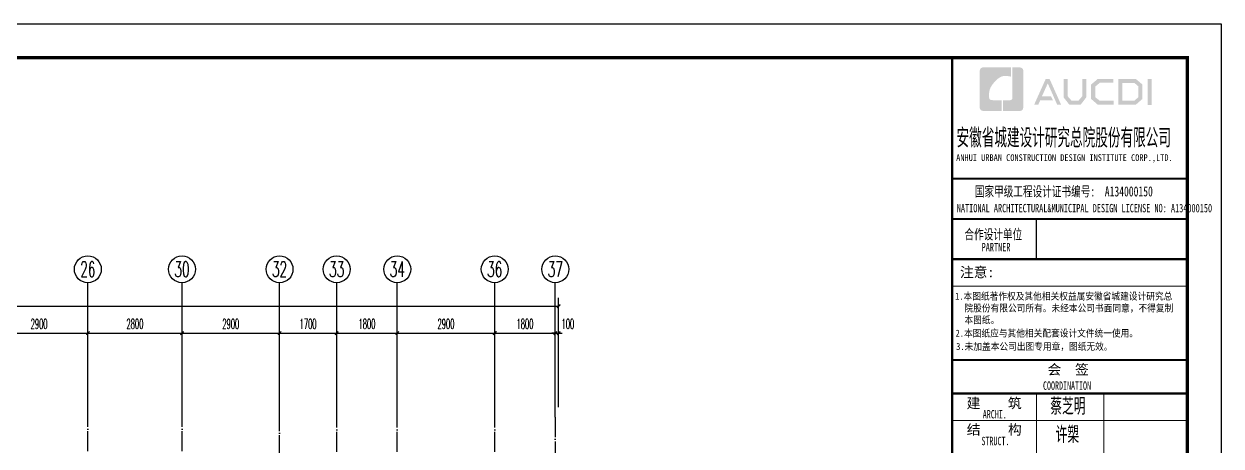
# Model space of a CAD drawing. Extents: x 27938 to 1507990, y 110129 to 923079.
# Drawn here: x 862117 to 897714, y 612088 to 624649 of the extents above; entities that cross this region are included whole.
import ezdxf
from ezdxf.enums import TextEntityAlignment as Align

# ---------------------------------------------------------------- set-up
doc = ezdxf.new("R2010")
doc.units = 0
doc.header["$LTSCALE"] = 1000
doc.header["$MEASUREMENT"] = 0
doc.linetypes.add('DOTE', pattern=[2.42, 2, -0.2, 0.02, -0.2])
for name, color, linetype in [('AXIS', 3, 'Continuous'), ('AXIS_TEXT', 7, 'Continuous'), ('DOTE', 1, 'Continuous'), ('图框', 140, 'Continuous'), ('图签文字', 147, 'Continuous')]:
    doc.layers.add(name, color=color, linetype=linetype)
doc.layers.add('yichutu', color=7, linetype='Continuous', true_color=0xffffff, plot=False)
doc.styles.add('_TCH_AXIS', font='COMPLEX', dxfattribs={"bigfont": 'GBCBIG'})
doc.styles.add('_TCH_DIM_T3', font='SIMPLEX.shx', dxfattribs={"width": 0.494118, "bigfont": 'GBCBIG.shx'})
doc.styles.add('COMPLEX', font='COMPLEX')
doc.styles.add('HT', font='simhei.ttf')
doc.styles.add('建筑图签-1', font='simhei.ttf', dxfattribs={"width": 0.7})
doc.styles.add('建筑图签-2', font='TXT.shx', dxfattribs={"width": 0.5, "bigfont": 'HZTXT.shx'})
doc.dimstyles.new('_TCH_ARCH&&100', dxfattribs={"dimtxt": 297.5, "dimasz": 100, "dimexe": 250, "dimexo": 300, "dimgap": 126.25, "dimtad": 1, "dimdec": 0, "dimzin": 0, "dimdsep": 46, "dimtxsty": '_TCH_DIM_T3', "dimblk": 'ARCHTICK', "dimcen": 0.09, "dimclrt": 4, "dimazin": 2, "dimtfac": 1, "dimtdec": 0, "dimtix": 1, "dimtmove": 2, "dimatfit": 3, "dimfxl": 100, "dimtolj": 1, "dimtzin": 0, "dimarcsym": 0})

# ---------------------------------------------------------------- blocks, each defined once
blk = doc.blocks.new('院标1')
h = blk.add_hatch(color=150)
h.dxf.hatch_style = 1
h.set_gradient(color1=(33, 113, 253), color2=(33, 113, 253), tint=1, name='INVCURVED')
edge = h.paths.add_edge_path()
edge.add_spline(control_points=[(116373, 648379), (116379, 648379), (116382, 648379), (116391, 648379), (116391, 648379), (116391, 648379), (116616, 648379), (116616, 648379), (116616, 648379), (116616, 648379), (116616, 648054), (116616, 648054), (116616, 648054), (116616, 648054), (116108, 648054), (116108, 648054), (116108, 648054), (116028, 648054), (115963, 648111), (115963, 648199), (115963, 648199), (115963, 648199), (115963, 649215), (115963, 649215), (115963, 649215), (115963, 649295), (116018, 649360), (116108, 649360), (116108, 649360), (116108, 649360), (116897, 649360), (116897, 649360), (116897, 649360), (116897, 649360), (116897, 649080), (116897, 649080), (116897, 649080), (116897, 649080), (116566, 649140), (116356, 648859), (116356, 648859), (116245, 648719), (116240, 648545), (116247, 648466), (116247, 648466), (116254, 648386), (116247, 648466), (116247, 648466), (116247, 648466), (116247, 648466), (116258, 648374), (116373, 648379)], knot_values=[0, 0, 0, 0, 0.071429, 0.071429, 0.071429, 0.107143, 0.142857, 0.142857, 0.142857, 0.178571, 0.214286, 0.214286, 0.214286, 0.25, 0.285714, 0.285714, 0.285714, 0.321429, 0.357143, 0.357143, 0.357143, 0.392857, 0.428571, 0.428571, 0.428571, 0.464286, 0.5, 0.5, 0.5, 0.535714, 0.571429, 0.571429, 0.571429, 0.607143, 0.642857, 0.642857, 0.642857, 0.678571, 0.714286, 0.714286, 0.714286, 0.75, 0.785714, 0.785714, 0.785714, 0.821429, 0.857143, 0.857143, 0.857143, 0.928571, 1, 1, 1, 1], degree=3, periodic=0)
h = blk.add_hatch(color=150)
h.dxf.hatch_style = 1
h.set_gradient(color1=(33, 113, 253), color2=(33, 113, 253), tint=1, name='INVCURVED')
edge = h.paths.add_edge_path()
edge.add_spline(control_points=[(117268, 649215), (117268, 649215), (117268, 648199), (117268, 648199), (117268, 648199), (117268, 648114), (117212, 648054), (117123, 648054), (117123, 648054), (117123, 648054), (116663, 648054), (116663, 648054), (116663, 648054), (116663, 648054), (116663, 648379), (116663, 648379), (116663, 648379), (116663, 648379), (116865, 648379), (116865, 648379), (116865, 648379), (116907, 648379), (116941, 648413), (116941, 648455), (116941, 648455), (116941, 648455), (116941, 649360), (116941, 649360), (116941, 649360), (116941, 649360), (117123, 649360), (117123, 649360), (117123, 649360), (117204, 649360), (117268, 649306), (117268, 649215)], knot_values=[0, 0, 0, 0, 0.1, 0.1, 0.1, 0.15, 0.2, 0.2, 0.2, 0.25, 0.3, 0.3, 0.3, 0.35, 0.4, 0.4, 0.4, 0.45, 0.5, 0.5, 0.5, 0.55, 0.6, 0.6, 0.6, 0.65, 0.7, 0.7, 0.7, 0.75, 0.8, 0.8, 0.8, 0.9, 1, 1, 1, 1], degree=3, periodic=0)
blk = doc.blocks.new('TK')
at = {"layer": '图框'}
h = blk.add_hatch(color=256, dxfattribs=at)
h.paths.add_polyline_path([(547288, 547072), (547414, 547072), (547414, 546302), (547288, 546302)])
h.paths.add_polyline_path([(546536, 546956), (546536, 546430), (546896, 546430), (547020, 546536), (547020, 546855), (546900, 546956)], flags=16)
h.paths.add_polyline_path([(546418, 547074), (546418, 546311), (546940, 546311), (547138, 546482), (547138, 546910), (546943, 547074)])
h.paths.add_polyline_path([(546275, 547077), (546275, 546962), (545868, 546962), (545735, 546851), (545735, 546531), (545868, 546429), (546277, 546429), (546277, 546307), (545813, 546307), (545611, 546481), (545611, 546910), (545809, 547077)])
h.paths.add_polyline_path([(544792, 547075), (544912, 547075), (544912, 546565), (545026, 546433), (545237, 546433), (545351, 546565), (545351, 547075), (545465, 547075), (545465, 546528), (545301, 546311), (544963, 546311), (544792, 546530)])
h.paths.add_polyline_path([(544260, 547074), (544377, 547074), (544719, 546310), (544603, 546310), (544322, 546944), (544147, 546556), (544418, 546556), (544479, 546440), (544098, 546440), (544039, 546308), (543916, 546308)])
for p, q in [((541480, 544114), (548480, 544114)), ((541480, 544114), (548480, 544114)), ((541480, 542914), (548480, 542914))]:
    blk.add_line(p, q, dxfattribs=at)
blk.add_lwpolyline([(465375, 548714), (549475, 548714), (549475, 489314), (465375, 489314)], close=True, dxfattribs=at)
blk.add_lwpolyline([(465375, 548714), (549475, 548714), (549475, 489314), (465375, 489314)], close=True, dxfattribs=at)
at = {"layer": '图框', "const_width": 100}
blk.add_lwpolyline([(548475, 490314), (548475, 547714), (467875, 547714), (467875, 490314)], close=True, dxfattribs=at)
at = {"layer": '图框'}
for points, const_width in [([(541480, 490314), (541480, 547714)], 70), ([(541480, 544114), (548480, 544114)], 60), ([(541480, 542914), (548480, 542914)], 60), ([(541480, 542914), (548480, 542914)], 60), ([(543980, 542914), (543980, 541714)], 35), ([(541480, 541714), (548480, 541714)], 60), ([(541480, 541714), (548480, 541714)], 60), ([(541480, 540913), (548480, 540913)], 35), ([(541488, 538714), (548488, 538714)], 60), ([(541488, 537714), (548488, 537714)], 70), ([(541488, 537714), (548488, 537714)], 70), ([(543988, 537714), (543988, 533714)], 35), ([(545988, 537714), (545988, 533714)], 35), ([(541488, 536914), (548488, 536914)], 35)]:
    blk.add_lwpolyline(points, dxfattribs=dict(at, const_width=const_width))
blk.add_blockref('院标1', (426331, -101935))
for s, height, style, width, p in [('ANHUI URBAN CONSTRUCTION DESIGN INSTITUTE CORP.,LTD.', 200, '建筑图签-1', 0.91, (541598, 544636)), ('NATIONAL ARCHITECTURAL&MUNICIPAL DESIGN LICENSE NO: A134000150', 250, '建筑图签-1', 0.6, (541617, 543108)), ('PARTNER', 250, '建筑图签-1', 0.6, (542355, 541947)), ('1.本图纸著作权及其他相关权益属安徽省城建设计研究总', 210, 'HT', 0.88, (541566, 540507)), ('院股份有限公司所有。未经本公司书面同意，不得复制', 210, 'HT', 0.88, (541845, 540153)), ('本图纸。', 210, 'HT', 0.88, (541845, 539803)), (' 2.本图纸应与其他相关配套设计文件统一使用。 ', 210, 'HT', 0.88, (541455, 539406)), ('3.未加盖本公司出图专用章，图纸无效。', 210, 'HT', 0.88, (541598, 539011)), ('COORDINATION', 250, '建筑图签-1', 0.7, (544180, 537827)), ('ARCHI.', 250, '建筑图签-1', 0.7, (542389, 536975)), ('STRUCT.', 250, '建筑图签-1', 0.7, (542350, 536179))]:
    blk.add_text(s, height=height, dxfattribs=dict(at, style=style, width=width)).set_placement(p)
at = {"layer": '图签文字', "color": 7, "style": '建筑图签-1'}
for s, height, width, p in [('安徽省城建设计研究总院股份有限公司', 500, 0.55, (541608, 545091)), ('国家甲级工程设计证书编号:  A134000150', 300, 0.7, (542152, 543581)), ('合作设计单位', 300, 0.7, (541845, 542304))]:
    blk.add_text(s, height=height, dxfattribs=dict(at, width=width)).set_placement(p)
for s, p in [('注意:', (541711, 541177)), ('会  签', (544315, 538281)), ('建    筑', (541910, 537280)), ('结    构', (541914, 536493))]:
    blk.add_text(s, height=300, dxfattribs=at).set_placement(p)
at = {"layer": '图签文字', "color": 1, "style": '建筑图签-2', "width": 0.7}
for s, p in [('蔡芝明', (544395, 537085)), ('许槊', (544555, 536242))]:
    blk.add_text(s, height=500, dxfattribs=at).set_placement(p)
blk = doc.blocks.new('yct-841-594-84100-59400-100-1000.0')
at = {"layer": 'yichutu', "color": 7, "true_color": 0xffffff}
blk.add_lwpolyline([(0, 0), (0, 59400), (84100, 59400), (84100, 0)], close=True, dxfattribs=at)
blk = doc.blocks.new('_ArchTick')
at = {"color": 0, "linetype": 'ByBlock', "const_width": 0.4}
blk.add_lwpolyline([(-0.5, -0.5), (0.5, 0.5)], dxfattribs=at)
blk = doc.blocks.new('*D860')
at = {"layer": 'AXIS', "color": 0, "lineweight": -2}
for p, q in [((877917, 613249), (877917, 615699)), ((878017, 613249), (878017, 615699)), ((877917, 615449), (877817, 615449)), ((877917, 615449), (878017, 615449)), ((878017, 615449), (878117, 615449))]:
    blk.add_line(p, q, dxfattribs=at)
at = {"layer": 'Defpoints', "color": 0}
for p in [(878017, 615449), (877917, 612949), (878017, 612949)]:
    blk.add_point(p, dxfattribs=at)
at = {"layer": 'AXIS', "color": 0, "lineweight": -2, "xscale": 100, "yscale": 100, "zscale": 100}
blk.add_blockref('_ArchTick', (877917, 615449), dxfattribs=at)
at = {"layer": 'AXIS', "color": 0, "lineweight": -2, "xscale": 100, "yscale": 100, "zscale": 100, "rotation": 180}
blk.add_blockref('_ArchTick', (878017, 615449), dxfattribs=at)
at = {"layer": 'AXIS', "color": 4, "insert": (878292, 615724), "char_height": 297.5, "attachment_point": 5, "style": '_TCH_DIM_T3'}
blk.add_mtext('\\A1;100', dxfattribs=at)
blk = doc.blocks.new('*D861')
at = {"layer": 'AXIS', "color": 0, "lineweight": -2}
for p, q in [((876117, 613249), (876117, 615699)), ((877917, 613249), (877917, 615699)), ((876117, 615449), (877917, 615449))]:
    blk.add_line(p, q, dxfattribs=at)
at = {"layer": 'Defpoints', "color": 0}
for p in [(877917, 615449), (876117, 612949), (877917, 612949)]:
    blk.add_point(p, dxfattribs=at)
at = {"layer": 'AXIS', "color": 0, "lineweight": -2, "xscale": 100, "yscale": 100, "zscale": 100, "rotation": 180}
blk.add_blockref('_ArchTick', (876117, 615449), dxfattribs=at)
at = {"layer": 'AXIS', "color": 0, "lineweight": -2, "xscale": 100, "yscale": 100, "zscale": 100}
blk.add_blockref('_ArchTick', (877917, 615449), dxfattribs=at)
at = {"layer": 'AXIS', "color": 4, "insert": (877017, 615724), "char_height": 297.5, "attachment_point": 5, "style": '_TCH_DIM_T3'}
blk.add_mtext('\\A1;1800', dxfattribs=at)
blk = doc.blocks.new('*D862')
at = {"layer": 'AXIS', "color": 0, "lineweight": -2}
for p, q in [((873217, 613249), (873217, 615699)), ((876117, 613249), (876117, 615699)), ((873217, 615449), (876117, 615449))]:
    blk.add_line(p, q, dxfattribs=at)
at = {"layer": 'Defpoints', "color": 0}
for p in [(876117, 615449), (873217, 612949), (876117, 612949)]:
    blk.add_point(p, dxfattribs=at)
at = {"layer": 'AXIS', "color": 0, "lineweight": -2, "xscale": 100, "yscale": 100, "zscale": 100, "rotation": 180}
blk.add_blockref('_ArchTick', (873217, 615449), dxfattribs=at)
at = {"layer": 'AXIS', "color": 0, "lineweight": -2, "xscale": 100, "yscale": 100, "zscale": 100}
blk.add_blockref('_ArchTick', (876117, 615449), dxfattribs=at)
at = {"layer": 'AXIS', "color": 4, "insert": (874667, 615724), "char_height": 297.5, "attachment_point": 5, "style": '_TCH_DIM_T3'}
blk.add_mtext('\\A1;2900', dxfattribs=at)
blk = doc.blocks.new('*D863')
at = {"layer": 'AXIS', "color": 0, "lineweight": -2}
for p, q in [((871417, 613249), (871417, 615699)), ((873217, 613249), (873217, 615699)), ((871417, 615449), (873217, 615449))]:
    blk.add_line(p, q, dxfattribs=at)
at = {"layer": 'Defpoints', "color": 0}
for p in [(873217, 615449), (871417, 612949), (873217, 612949)]:
    blk.add_point(p, dxfattribs=at)
at = {"layer": 'AXIS', "color": 0, "lineweight": -2, "xscale": 100, "yscale": 100, "zscale": 100, "rotation": 180}
blk.add_blockref('_ArchTick', (871417, 615449), dxfattribs=at)
at = {"layer": 'AXIS', "color": 0, "lineweight": -2, "xscale": 100, "yscale": 100, "zscale": 100}
blk.add_blockref('_ArchTick', (873217, 615449), dxfattribs=at)
at = {"layer": 'AXIS', "color": 4, "insert": (872317, 615724), "char_height": 297.5, "attachment_point": 5, "style": '_TCH_DIM_T3'}
blk.add_mtext('\\A1;1800', dxfattribs=at)
blk = doc.blocks.new('*D864')
at = {"layer": 'AXIS', "color": 0, "lineweight": -2}
for p, q in [((869717, 613249), (869717, 615699)), ((871417, 613249), (871417, 615699)), ((869717, 615449), (871417, 615449))]:
    blk.add_line(p, q, dxfattribs=at)
at = {"layer": 'Defpoints', "color": 0}
for p in [(871417, 615449), (869717, 612949), (871417, 612949)]:
    blk.add_point(p, dxfattribs=at)
at = {"layer": 'AXIS', "color": 0, "lineweight": -2, "xscale": 100, "yscale": 100, "zscale": 100, "rotation": 180}
blk.add_blockref('_ArchTick', (869717, 615449), dxfattribs=at)
at = {"layer": 'AXIS', "color": 0, "lineweight": -2, "xscale": 100, "yscale": 100, "zscale": 100}
blk.add_blockref('_ArchTick', (871417, 615449), dxfattribs=at)
at = {"layer": 'AXIS', "color": 4, "insert": (870567, 615724), "char_height": 297.5, "attachment_point": 5, "style": '_TCH_DIM_T3'}
blk.add_mtext('\\A1;1700', dxfattribs=at)
blk = doc.blocks.new('*D865')
at = {"layer": 'AXIS', "color": 0, "lineweight": -2}
for p, q in [((866817, 613249), (866817, 615699)), ((869717, 613249), (869717, 615699)), ((866817, 615449), (869717, 615449))]:
    blk.add_line(p, q, dxfattribs=at)
at = {"layer": 'Defpoints', "color": 0}
for p in [(869717, 615449), (866817, 612949), (869717, 612949)]:
    blk.add_point(p, dxfattribs=at)
at = {"layer": 'AXIS', "color": 0, "lineweight": -2, "xscale": 100, "yscale": 100, "zscale": 100, "rotation": 180}
blk.add_blockref('_ArchTick', (866817, 615449), dxfattribs=at)
at = {"layer": 'AXIS', "color": 0, "lineweight": -2, "xscale": 100, "yscale": 100, "zscale": 100}
blk.add_blockref('_ArchTick', (869717, 615449), dxfattribs=at)
at = {"layer": 'AXIS', "color": 4, "insert": (868267, 615724), "char_height": 297.5, "attachment_point": 5, "style": '_TCH_DIM_T3'}
blk.add_mtext('\\A1;2900', dxfattribs=at)
blk = doc.blocks.new('*D866')
at = {"layer": 'AXIS', "color": 0, "lineweight": -2}
for p, q in [((864017, 613249), (864017, 615699)), ((866817, 613249), (866817, 615699)), ((864017, 615449), (866817, 615449))]:
    blk.add_line(p, q, dxfattribs=at)
at = {"layer": 'Defpoints', "color": 0}
for p in [(866817, 615449), (864017, 612949), (866817, 612949)]:
    blk.add_point(p, dxfattribs=at)
at = {"layer": 'AXIS', "color": 0, "lineweight": -2, "xscale": 100, "yscale": 100, "zscale": 100, "rotation": 180}
blk.add_blockref('_ArchTick', (864017, 615449), dxfattribs=at)
at = {"layer": 'AXIS', "color": 0, "lineweight": -2, "xscale": 100, "yscale": 100, "zscale": 100}
blk.add_blockref('_ArchTick', (866817, 615449), dxfattribs=at)
at = {"layer": 'AXIS', "color": 4, "insert": (865417, 615724), "char_height": 297.5, "attachment_point": 5, "style": '_TCH_DIM_T3'}
blk.add_mtext('\\A1;2800', dxfattribs=at)
blk = doc.blocks.new('*D867')
at = {"layer": 'AXIS', "color": 0, "lineweight": -2}
for p, q in [((861117, 613249), (861117, 615699)), ((864017, 613249), (864017, 615699)), ((861117, 615449), (864017, 615449))]:
    blk.add_line(p, q, dxfattribs=at)
at = {"layer": 'Defpoints', "color": 0}
for p in [(864017, 615449), (861117, 612949), (864017, 612949)]:
    blk.add_point(p, dxfattribs=at)
at = {"layer": 'AXIS', "color": 0, "lineweight": -2, "xscale": 100, "yscale": 100, "zscale": 100, "rotation": 180}
blk.add_blockref('_ArchTick', (861117, 615449), dxfattribs=at)
at = {"layer": 'AXIS', "color": 0, "lineweight": -2, "xscale": 100, "yscale": 100, "zscale": 100}
blk.add_blockref('_ArchTick', (864017, 615449), dxfattribs=at)
at = {"layer": 'AXIS', "color": 4, "insert": (862567, 615724), "char_height": 297.5, "attachment_point": 5, "style": '_TCH_DIM_T3'}
blk.add_mtext('\\A1;2900', dxfattribs=at)
blk = doc.blocks.new('*D884')
at = {"layer": 'AXIS', "color": 0, "lineweight": -2}
for p, q in [((827817, 613249), (827817, 616499)), ((827817, 616249), (878017, 616249)), ((878017, 613249), (878017, 616499))]:
    blk.add_line(p, q, dxfattribs=at)
at = {"layer": 'Defpoints', "color": 0}
for p in [(878017, 616249), (827817, 612949), (878017, 612949)]:
    blk.add_point(p, dxfattribs=at)
at = {"layer": 'AXIS', "color": 0, "lineweight": -2, "xscale": 100, "yscale": 100, "zscale": 100, "rotation": 180}
blk.add_blockref('_ArchTick', (827817, 616249), dxfattribs=at)
at = {"layer": 'AXIS', "color": 0, "lineweight": -2, "xscale": 100, "yscale": 100, "zscale": 100}
blk.add_blockref('_ArchTick', (878017, 616249), dxfattribs=at)
at = {"layer": 'AXIS', "color": 4, "insert": (852917, 616524), "char_height": 297.5, "attachment_point": 5, "style": '_TCH_DIM_T3'}
blk.add_mtext('\\A1;50200', dxfattribs=at)
blk = doc.blocks.new('_AXISO')
at = {"color": 0}
blk.add_circle((0, 0), 0.5, dxfattribs=at)
at = {"layer": 'AXIS_TEXT', "color": 0, "style": 'COMPLEX', "width": 1.041667}
blk.add_attdef('A', text='', height=0.56, dxfattribs=at).set_placement((-0.25, -0.28), (0.25, -0.28), align=Align.FIT)

msp = doc.modelspace()

# ---------------------------------------------------------------- linework, layer by layer
at = {"layer": 'AXIS', "color": 8}
for p, q in [((864016.6, 612948.8), (864016.6, 616948.8)), ((866816.6, 612948.8), (866816.6, 616948.8)), ((869716.6, 612948.8), (869716.6, 616948.8)), ((871416.6, 612948.8), (871416.6, 616948.8)), ((873216.6, 612948.8), (873216.6, 616948.8)), ((876116.6, 612948.8), (876116.6, 616948.8)), ((877916.6, 612948.8), (877916.6, 616948.8))]:
    msp.add_line(p, q, dxfattribs=at)
at = {"layer": 'DOTE', "color": 169, "linetype": 'DOTE', "ltscale": 0.3}
for p, q in [((864016.6, 603949.1), (864016.6, 612948.8)), ((866816.6, 603949.1), (866816.6, 612948.8)), ((869716.6, 604548.8), (869716.6, 612948.8)), ((871416.6, 601748.8), (871416.6, 612948.8)), ((873216.6, 601748.8), (873216.6, 612948.8)), ((876116.6, 601748.8), (876116.6, 612948.8)), ((877916.6, 612948.8), (877916.6, 593448.8))]:
    msp.add_line(p, q, dxfattribs=at)

# ---------------------------------------------------------------- block references
msp.add_blockref('TK', (348239.1, 75935))
at = {"layer": 'AXIS', "color": 8}
ref = msp.add_blockref('_AXISO', (864016.6, 617348.8), dxfattribs=dict(at, xscale=800, yscale=800, zscale=800))
ref.add_attrib('A', '26', dxfattribs={"layer": 'AXIS_TEXT', "color": 8, "ltscale": 0.5, "height": 452.55, "style": '_TCH_AXIS', "width": 0.617647}).set_placement((863790.3, 617122.5), (864242.9, 617122.5), align=Align.FIT)
ref = msp.add_blockref('_AXISO', (866816.6, 617348.8), dxfattribs=dict(at, xscale=800, yscale=800, zscale=800))
ref.add_attrib('A', '30', dxfattribs={"layer": 'AXIS_TEXT', "color": 8, "ltscale": 0.5, "height": 452.55, "style": '_TCH_AXIS', "width": 0.636364}).set_placement((866590.3, 617122.5), (867042.9, 617122.5), align=Align.FIT)
ref = msp.add_blockref('_AXISO', (869716.6, 617348.8), dxfattribs=dict(at, xscale=800, yscale=800, zscale=800))
ref.add_attrib('A', '32', dxfattribs={"layer": 'AXIS_TEXT', "color": 8, "ltscale": 0.5, "height": 452.55, "style": '_TCH_AXIS', "width": 0.636364}).set_placement((869490.3, 617122.5), (869942.9, 617122.5), align=Align.FIT)
ref = msp.add_blockref('_AXISO', (871416.6, 617348.8), dxfattribs=dict(at, xscale=800, yscale=800, zscale=800))
ref.add_attrib('A', '33', dxfattribs={"layer": 'AXIS_TEXT', "color": 8, "ltscale": 0.5, "height": 452.55, "style": '_TCH_AXIS', "width": 0.636364}).set_placement((871190.3, 617122.5), (871642.9, 617122.5), align=Align.FIT)
ref = msp.add_blockref('_AXISO', (873216.6, 617348.8), dxfattribs=dict(at, xscale=800, yscale=800, zscale=800))
ref.add_attrib('A', '34', dxfattribs={"layer": 'AXIS_TEXT', "color": 8, "ltscale": 0.5, "height": 452.55, "style": '_TCH_AXIS', "width": 0.6}).set_placement((872990.3, 617122.5), (873442.9, 617122.5), align=Align.FIT)
ref = msp.add_blockref('_AXISO', (876116.6, 617348.8), dxfattribs=dict(at, xscale=800, yscale=800, zscale=800))
ref.add_attrib('A', '36', dxfattribs={"layer": 'AXIS_TEXT', "color": 8, "ltscale": 0.5, "height": 452.55, "style": '_TCH_AXIS', "width": 0.636364}).set_placement((875890.3, 617122.5), (876342.9, 617122.5), align=Align.FIT)
ref = msp.add_blockref('_AXISO', (877916.6, 617348.8), dxfattribs=dict(at, xscale=800, yscale=800, zscale=800))
ref.add_attrib('A', '37', dxfattribs={"layer": 'AXIS_TEXT', "color": 8, "ltscale": 0.5, "height": 452.55, "style": '_TCH_AXIS', "width": 0.636364}).set_placement((877690.3, 617122.5), (878142.9, 617122.5), align=Align.FIT)
at = {"layer": 'yichutu'}
msp.add_blockref('yct-841-594-84100-59400-100-1000.0', (813614.1, 565248.6), dxfattribs=at)

# ---------------------------------------------------------------- dimensions: what is measured, and where the dimension line sits
at = {"layer": 'AXIS', "color": 8}
for p1, p2, distance, picture, middle in [((827816.6, 612948.8), (878016.6, 612948.8), 3300, '*D884', (852916.6, 616523.8)), ((861116.6, 612948.8), (864016.6, 612948.8), 2500, '*D867', (862566.6, 615723.8)), ((864016.6, 612948.8), (866816.6, 612948.8), 2500, '*D866', (865416.6, 615723.8)), ((866816.6, 612948.8), (869716.6, 612948.8), 2500, '*D865', (868266.6, 615723.8)), ((869716.6, 612948.8), (871416.6, 612948.8), 2500, '*D864', (870566.6, 615723.8)), ((871416.6, 612948.8), (873216.6, 612948.8), 2500, '*D863', (872316.6, 615723.8)), ((873216.6, 612948.8), (876116.6, 612948.8), 2500, '*D862', (874666.6, 615723.8)), ((876116.6, 612948.8), (877916.6, 612948.8), 2500, '*D861', (877016.6, 615723.8))]:
    dim = msp.add_aligned_dim(p1=p1, p2=p2, distance=distance, dimstyle='_TCH_ARCH&&100', dxfattribs=at)
    dim.commit()
    dim.dimension.update_dxf_attribs({"geometry": picture, "text_midpoint": middle})
dim = msp.add_linear_dim(base=(878016.6, 615448.8), p1=(877916.6, 612948.8), p2=(878016.6, 612948.8), angle=360, dimstyle='_TCH_ARCH&&100', dxfattribs=at)
dim.commit()
dim.dimension.update_dxf_attribs({"geometry": '*D860', "text_midpoint": (878291.6, 615723.8), "dimtype": 129})

doc.saveas('drawing.dxf')
